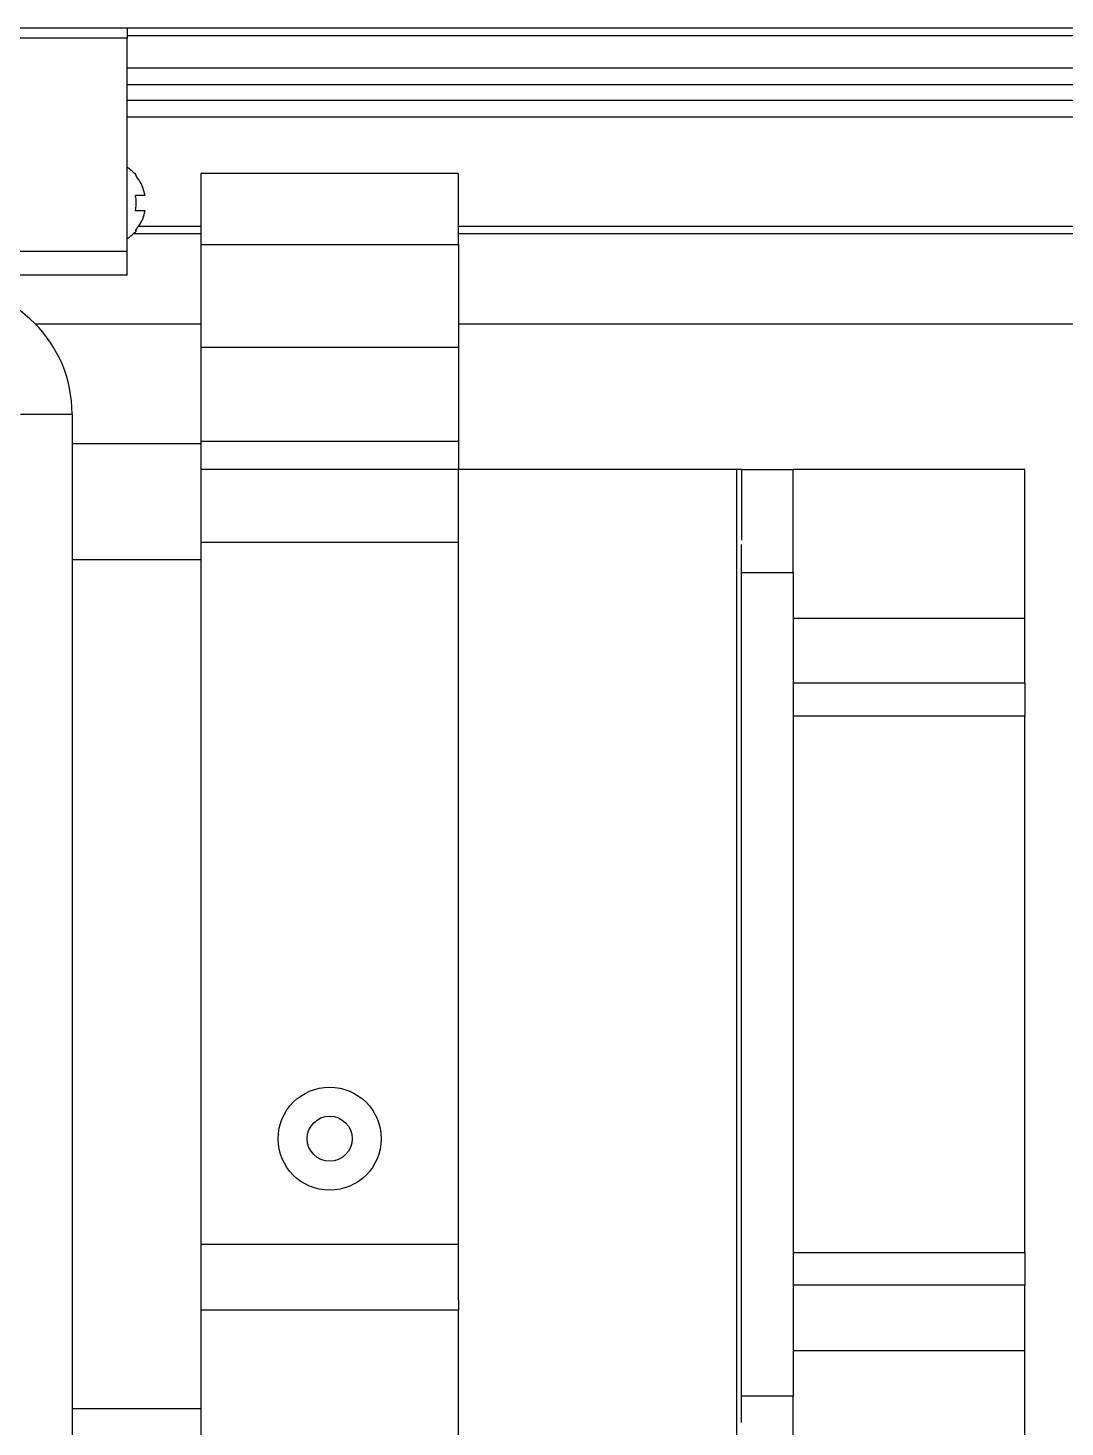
# Model space of a CAD drawing. Header units: millimetres. Extents: x -300 to 1184, y 5 to 1469.
# Drawn here: x 364.4 to 391.24, y 979.14 to 1015.38 of the extents above; entities that cross this region are included whole.
import ezdxf

# ---------------------------------------------------------------- set-up
doc = ezdxf.new("R2010")
doc.units = ezdxf.units.MM

msp = doc.modelspace()

# ---------------------------------------------------------------- linework, layer by layer
at = {"color": 7, "linetype": 'Continuous', "lineweight": 25}
for p, q in [((361.77, 1015.379), (366.97, 1015.379)), ((366.97, 1015.379), (366.97, 1015.112)), ((366.97, 1015.379), (494.39, 1015.379)), ((366.97, 1015.112), (361.77, 1015.112)), ((461.057, 1015.179), (366.97, 1015.179)), ((366.97, 1009.599), (366.97, 1015.112)), ((366.97, 1014.346), (461.057, 1014.346)), ((366.97, 1013.911), (461.057, 1013.911)), ((366.97, 1013.513), (461.057, 1013.513)), ((366.97, 1013.078), (461.057, 1013.078)), ((367.179, 1011.562), (367.204, 1011.562)), ((375.542, 1011.612), (368.875, 1011.612)), ((368.875, 1011.612), (368.875, 1009.773)), ((375.542, 1009.773), (375.542, 1011.612)), ((367.179, 1011.049), (367.432, 1011.049)), ((367.432, 1010.642), (367.179, 1010.642)), ((367.263, 1010.245), (368.875, 1010.245)), ((375.542, 1010.245), (461.057, 1010.245)), ((368.875, 1010.045), (367.125, 1010.045)), ((367.204, 1010.128), (367.179, 1010.128)), ((461.057, 1010.045), (375.542, 1010.045)), ((361.77, 1009.599), (366.97, 1009.599)), ((366.97, 1008.979), (366.97, 1009.599)), ((368.875, 1009.773), (368.875, 1007.11)), ((368.875, 1009.773), (375.542, 1009.773)), ((375.542, 1009.773), (375.542, 1007.11)), ((366.97, 1008.979), (361.77, 1008.979)), ((364.589, 1007.712), (368.875, 1007.712)), ((375.542, 1007.712), (477.057, 1007.712)), ((368.875, 1007.11), (368.875, 1004.675)), ((368.875, 1007.11), (375.542, 1007.11)), ((375.542, 1007.11), (375.542, 1004.675)), ((364.209, 1005.379), (365.542, 1005.379)), ((365.542, 1005.379), (365.542, 976.512)), ((368.875, 1004.612), (365.542, 1004.612)), ((368.875, 1004.675), (368.875, 1004.612)), ((368.875, 1004.675), (375.542, 1004.675)), ((368.875, 1004.612), (368.875, 1001.612)), ((375.542, 1004.675), (375.542, 1003.945)), ((375.542, 1003.941), (368.875, 1003.941)), ((375.542, 982.431), (375.542, 1003.945)), ((382.742, 1003.945), (375.542, 1003.945)), ((382.742, 1003.945), (382.742, 977.279)), ((382.875, 1003.945), (382.742, 1003.945)), ((382.875, 1003.945), (384.204, 1003.945)), ((382.875, 1002.112), (382.875, 1003.945)), ((390.204, 1003.945), (384.204, 1003.945)), ((384.204, 1001.279), (384.204, 1003.945)), ((390.204, 1000.097), (390.204, 1003.945)), ((368.875, 1002.061), (375.542, 1002.061)), ((382.871, 1001.279), (382.871, 1002)), ((365.542, 1001.612), (368.875, 1001.612)), ((368.875, 1001.612), (368.875, 981.473)), ((382.871, 1001.279), (384.204, 1001.279)), ((382.871, 979.945), (382.871, 1001.279)), ((384.204, 1001.279), (384.204, 1000.945)), ((384.204, 1000.945), (384.204, 980.279)), ((384.204, 1000.097), (390.204, 1000.097)), ((390.204, 998.408), (390.204, 1000.097)), ((390.204, 998.408), (384.204, 998.408)), ((390.204, 998.408), (390.204, 997.558)), ((390.204, 997.558), (384.204, 997.558)), ((390.204, 983.666), (390.204, 997.558)), ((368.875, 983.884), (375.542, 983.884)), ((384.204, 983.666), (390.204, 983.666)), ((390.204, 983.666), (390.204, 982.816)), ((390.204, 982.816), (384.204, 982.816)), ((390.204, 981.127), (390.204, 982.816)), ((375.542, 982.434), (375.542, 982.167)), ((375.542, 982.167), (368.875, 982.167)), ((375.542, 978.169), (375.542, 982.167)), ((368.875, 981.473), (368.875, 978.796)), ((384.204, 981.127), (390.204, 981.127)), ((390.204, 977.279), (390.204, 981.127)), ((384.204, 980.279), (384.204, 979.945)), ((382.871, 979.263), (382.871, 979.945)), ((384.204, 979.945), (382.871, 979.945)), ((384.204, 977.279), (384.204, 979.945)), ((368.875, 979.612), (365.542, 979.612))]:
    msp.add_line(p, q, dxfattribs=at)
for radius in [1.333, 0.583]:
    msp.add_circle((372.209, 986.612), radius, dxfattribs=at)
for centre, radius, start, end in [((366.37, 1010.845), 1.1, 40.6644, 56.9443), ((366.37, 1010.845), 1.1, 303.0557, 319.3356), ((362.209, 1005.379), 3.333, 0, 90)]:
    msp.add_arc(centre, radius, start, end, dxfattribs=at)
for points, knots in [([(367.432, 1011.049), (367.398, 1011.167), (367.345, 1011.354), (367.224, 1011.506), (367.179, 1011.562)], [0, 0, 0, 0, 0.629004, 1, 1, 1, 1]), ([(367.179, 1010.642), (367.194, 1010.735), (367.216, 1010.872), (367.188, 1011.006), (367.179, 1011.049)], [0, 0, 0, 0, 0.684594, 1, 1, 1, 1]), ([(367.179, 1010.128), (367.252, 1010.227), (367.368, 1010.384), (367.414, 1010.572), (367.432, 1010.642)], [0, 0, 0, 0, 0.629027, 1, 1, 1, 1])]:
    msp.add_open_spline(points, degree=3, knots=knots, dxfattribs=at)

doc.saveas('drawing.dxf')
